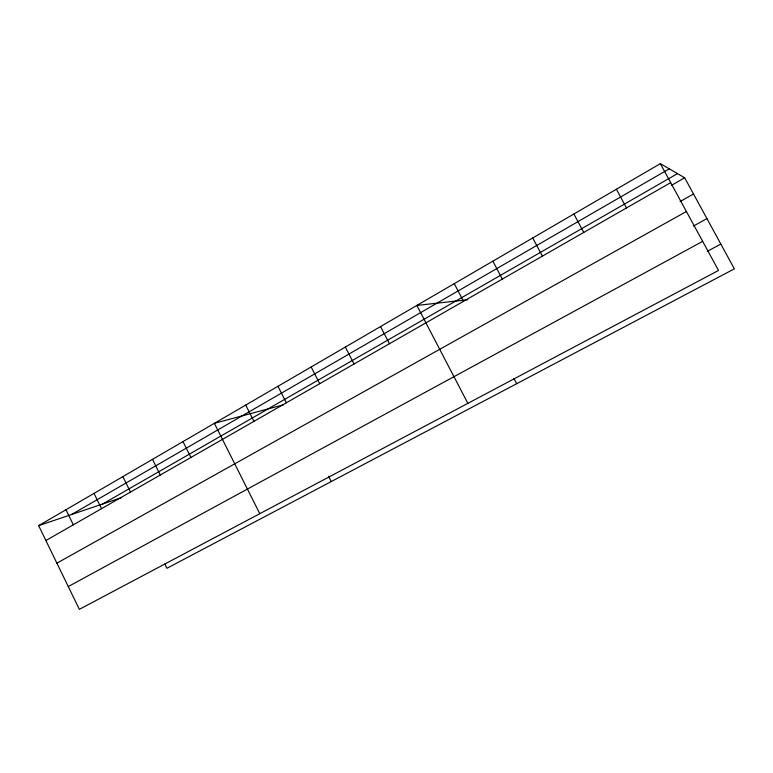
<?xml version="1.0" encoding="UTF-8"?>
<svg xmlns="http://www.w3.org/2000/svg" width="773" height="773" viewBox="0 0 773 773"><rect width="100%" height="100%" fill="white"/><g stroke="black" fill="none" stroke-linecap="round" stroke-linejoin="round"><path stroke-width="1.16" d="M660.355 163.654L718.504 270.463L79.348 609.346L38.65 525.64L660.355 163.654L684.675 177.79L734.35 268.849L166.939 568.271L164.862 564.048M71.551 514.509L669.263 168.833M102.683 503.977L677.486 173.616M45.887 540.53L670.693 182.631M671.351 185.404L684.675 177.79M680.124 201.531L693.507 193.984M56.893 563.169L686.405 211.493M693.468 226.035L706.937 218.604M68.275 586.562L702.657 241.36M707.256 251.37L720.822 244.055M38.65 525.64L121.438 497.638M283.247 404.859L214.382 423.324L259.776 513.678M467.636 299.74L416.84 305.441L467.868 403.351M616.4 189.25L626.497 207.947M573.875 214.005L583.75 232.431M532.723 237.968L542.385 256.124M492.874 261.177L502.324 279.072M513.919 378.49L516.664 383.717M454.263 283.652L463.52 301.306M380.548 326.573L389.437 343.743M345.338 347.077L354.053 364.015M311.152 366.972L319.703 383.688M328.525 476.197L331.259 481.56M277.971 386.297L286.348 402.791M245.727 405.071L253.95 421.353M183.008 441.596L190.931 457.452M152.513 459.346L160.282 475.009M122.859 476.612L130.492 492.072M94.026 493.406L101.524 508.663M65.966 509.736L73.329 524.819"/></g></svg>
